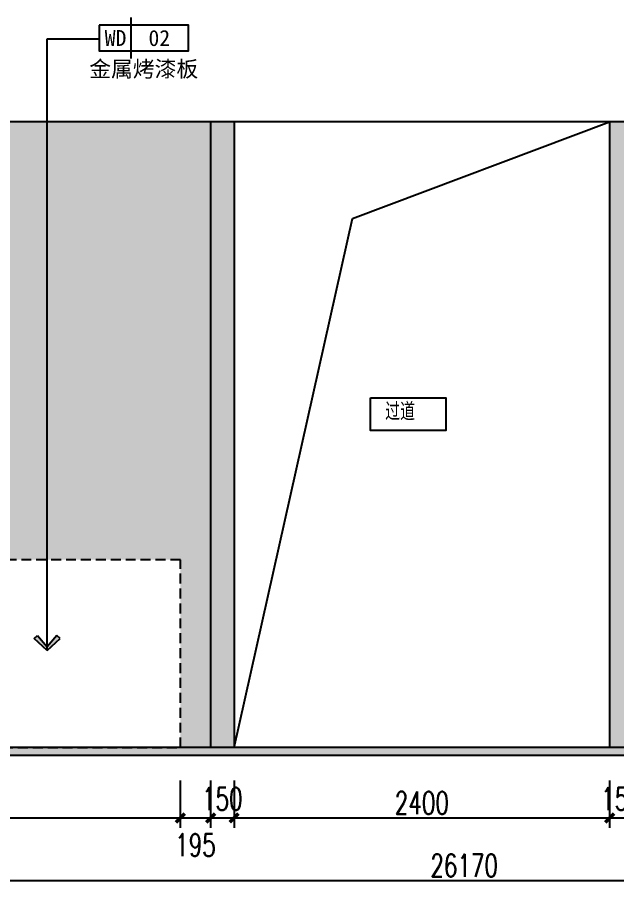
# Model space of a CAD drawing. Header units: millimetres. Extents: x 5625199 to 7433318, y -3316392 to -2552493.
# Drawn here: x 6398119 to 6401948, y -2677437 to -2671857 of the extents above; entities that cross this region are included whole.
import ezdxf
from ezdxf.enums import TextEntityAlignment as Align

# ---------------------------------------------------------------- set-up
doc = ezdxf.new("R2010")
doc.units = ezdxf.units.MM
doc.set_wipeout_variables(frame=1)
doc.header["$PDMODE"] = 35
doc.header["$PDSIZE"] = -10
doc.linetypes.add('DASHED', pattern=[19.05, 12.7, -6.35])
doc.layers.add('155', color=155, linetype='Continuous')
doc.styles.add('03.YBC-宋体2.5', font='', dxfattribs={"width": 0.8, "height": 2.5})
doc.styles.add('宋体', font='', dxfattribs={"width": 0.7})
doc.styles.add('标注-尺寸', font='simplex.shx', dxfattribs={"width": 0.7})
doc.styles.get('03.YBC-宋体2.5').set_extended_font_data('SimSun')
doc.styles.get('宋体').set_extended_font_data('SimSun')
doc.dimstyles.new('副本 100', dxfattribs={"dimscale": 0.8, "dimtxt": 180, "dimasz": 70, "dimexe": 80, "dimexo": 100, "dimgap": 30, "dimtad": 1, "dimdec": 0, "dimrnd": 5, "dimdsep": 46, "dimtxsty": '标注-尺寸', "dimblk": 'ARCHTICK', "dimcen": 0.2, "dimdle": 5, "dimclrd": 8, "dimclre": 8, "dimclrt": 2, "dimadec": 0, "dimazin": 0, "dimtfac": 1, "dimtdec": 0, "dimtmove": 2, "dimatfit": 3, "dimldrblk": 'ccccc', "dimfxl": 300, "dimfxlon": 1, "dimtolj": 1, "dimtzin": 0, "dimarcsym": 0})

# ---------------------------------------------------------------- blocks, each defined once
blk = doc.blocks.new('_ArchTick')
at = {"color": 0, "linetype": 'ByBlock', "const_width": 0.4}
blk.add_lwpolyline([(-0.5, -0.5), (0.5, 0.5)], dxfattribs=at)
blk = doc.blocks.new('*D293')
at = {"layer": '155', "color": 8, "lineweight": -2, "ltscale": 500, "transparency": 16777216}
for p, q in [((6395360.2, -2676732.7), (6395360.2, -2677036.7)), ((6399160.2, -2676732.7), (6399160.2, -2677036.7)), ((6395356.2, -2676972.7), (6399164.2, -2676972.7))]:
    blk.add_line(p, q, dxfattribs=at)
at = {"layer": 'Defpoints', "color": 0, "transparency": 16777216}
for p in [(6399160.2, -2676302.2), (6395360.2, -2676422.7), (6399160.2, -2676972.7)]:
    blk.add_point(p, dxfattribs=at)
at = {"layer": '155', "color": 8, "linetype": 'ByBlock', "lineweight": -2, "transparency": 16777216, "xscale": 56, "yscale": 56, "zscale": 56, "rotation": 180}
blk.add_blockref('_ArchTick', (6395360.2, -2676972.7), dxfattribs=at)
at = {"layer": '155', "color": 8, "linetype": 'ByBlock', "lineweight": -2, "transparency": 16777216, "xscale": 56, "yscale": 56, "zscale": 56}
blk.add_blockref('_ArchTick', (6399160.2, -2676972.7), dxfattribs=at)
at = {"layer": '155', "color": 2, "ltscale": 500, "transparency": 16777216, "insert": (6397260.2, -2676876.7), "char_height": 144, "attachment_point": 5, "style": '标注-尺寸'}
blk.add_mtext('\\A1;3800', dxfattribs=at)
blk = doc.blocks.new('ccccc')
h = blk.add_hatch(color=44)
h.dxf.hatch_style = 1
h.paths.add_polyline_path([(-1.713, -1.115), (-1.349, -1.475), (0, 0), (-1.349, 1.475), (-1.713, 1.115), (-0.424, 0)])
at = {"color": 44}
for p, q in [((-1.349, 1.475), (-1.713, 1.115)), ((-1.713, 1.115), (-0.424, 0)), ((0, 0), (-1.349, 1.475)), ((-0.424, 0), (-5.067, 0)), ((-1.713, -1.115), (-0.424, 0)), ((0, 0), (-1.349, -1.475)), ((-1.349, -1.475), (-1.713, -1.115))]:
    blk.add_line(p, q, dxfattribs=at)
blk = doc.blocks.new('*D294')
at = {"layer": '155', "color": 8, "lineweight": -2, "ltscale": 500, "transparency": 16777216}
for p, q in [((6399160.2, -2676732.7), (6399160.2, -2677036.7)), ((6399353.7, -2676732.7), (6399353.7, -2677036.7)), ((6399156.2, -2676972.7), (6399357.7, -2676972.7))]:
    blk.add_line(p, q, dxfattribs=at)
at = {"layer": 'Defpoints', "color": 0, "transparency": 16777216}
for p in [(6399160.2, -2676302.2), (6399353.7, -2676302.2), (6399353.7, -2676972.7)]:
    blk.add_point(p, dxfattribs=at)
at = {"layer": '155', "color": 8, "linetype": 'ByBlock', "lineweight": -2, "transparency": 16777216, "xscale": 56, "yscale": 56, "zscale": 56, "rotation": 180}
blk.add_blockref('_ArchTick', (6399160.2, -2676972.7), dxfattribs=at)
at = {"layer": '155', "color": 8, "linetype": 'ByBlock', "lineweight": -2, "transparency": 16777216, "xscale": 56, "yscale": 56, "zscale": 56}
blk.add_blockref('_ArchTick', (6399353.7, -2676972.7), dxfattribs=at)
at = {"layer": '155', "color": 2, "ltscale": 500, "transparency": 16777216, "insert": (6399257, -2677145.8), "char_height": 144, "attachment_point": 5, "style": '标注-尺寸'}
blk.add_mtext('\\A1;195', dxfattribs=at)
blk = doc.blocks.new('*D295')
at = {"layer": '155', "color": 8, "lineweight": -2, "ltscale": 500, "transparency": 16777216}
for p, q in [((6399353.7, -2676732.7), (6399353.7, -2677036.7)), ((6399503.7, -2676732.7), (6399503.7, -2677036.7)), ((6399349.7, -2676972.7), (6399507.7, -2676972.7))]:
    blk.add_line(p, q, dxfattribs=at)
at = {"layer": 'Defpoints', "color": 0, "transparency": 16777216}
for p in [(6399503.7, -2676232), (6399353.7, -2676302.2), (6399503.7, -2676972.7)]:
    blk.add_point(p, dxfattribs=at)
at = {"layer": '155', "color": 8, "linetype": 'ByBlock', "lineweight": -2, "transparency": 16777216, "xscale": 56, "yscale": 56, "zscale": 56, "rotation": 180}
blk.add_blockref('_ArchTick', (6399353.7, -2676972.7), dxfattribs=at)
at = {"layer": '155', "color": 8, "linetype": 'ByBlock', "lineweight": -2, "transparency": 16777216, "xscale": 56, "yscale": 56, "zscale": 56}
blk.add_blockref('_ArchTick', (6399503.7, -2676972.7), dxfattribs=at)
at = {"layer": '155', "color": 2, "ltscale": 500, "transparency": 16777216, "insert": (6399428.7, -2676850.9), "char_height": 144, "attachment_point": 5, "style": '标注-尺寸'}
blk.add_mtext('\\A1;150', dxfattribs=at)
blk = doc.blocks.new('*D296')
at = {"layer": '155', "color": 8, "lineweight": -2, "ltscale": 500, "transparency": 16777216}
for p, q in [((6399503.7, -2676732.7), (6399503.7, -2677036.7)), ((6401903.7, -2676732.7), (6401903.7, -2677036.7)), ((6399499.7, -2676972.7), (6401907.7, -2676972.7))]:
    blk.add_line(p, q, dxfattribs=at)
at = {"layer": 'Defpoints', "color": 0, "transparency": 16777216}
for p in [(6399503.7, -2676232), (6401903.7, -2676422.7), (6401903.7, -2676972.7)]:
    blk.add_point(p, dxfattribs=at)
at = {"layer": '155', "color": 8, "linetype": 'ByBlock', "lineweight": -2, "transparency": 16777216, "xscale": 56, "yscale": 56, "zscale": 56, "rotation": 180}
blk.add_blockref('_ArchTick', (6399503.7, -2676972.7), dxfattribs=at)
at = {"layer": '155', "color": 8, "linetype": 'ByBlock', "lineweight": -2, "transparency": 16777216, "xscale": 56, "yscale": 56, "zscale": 56}
blk.add_blockref('_ArchTick', (6401903.7, -2676972.7), dxfattribs=at)
at = {"layer": '155', "color": 2, "ltscale": 500, "transparency": 16777216, "insert": (6400703.7, -2676876.7), "char_height": 144, "attachment_point": 5, "style": '标注-尺寸'}
blk.add_mtext('\\A1;2400', dxfattribs=at)
blk = doc.blocks.new('*D297')
at = {"layer": '155', "color": 8, "lineweight": -2, "ltscale": 500, "transparency": 16777216}
for p, q in [((6401903.7, -2676732.7), (6401903.7, -2677036.7)), ((6402053.7, -2676732.7), (6402053.7, -2677036.7)), ((6401899.7, -2676972.7), (6402057.7, -2676972.7))]:
    blk.add_line(p, q, dxfattribs=at)
at = {"layer": 'Defpoints', "color": 0, "transparency": 16777216}
for p in [(6401903.7, -2676422.7), (6402053.7, -2676422.7), (6402053.7, -2676972.7)]:
    blk.add_point(p, dxfattribs=at)
at = {"layer": '155', "color": 8, "linetype": 'ByBlock', "lineweight": -2, "transparency": 16777216, "xscale": 56, "yscale": 56, "zscale": 56, "rotation": 180}
blk.add_blockref('_ArchTick', (6401903.7, -2676972.7), dxfattribs=at)
at = {"layer": '155', "color": 8, "linetype": 'ByBlock', "lineweight": -2, "transparency": 16777216, "xscale": 56, "yscale": 56, "zscale": 56}
blk.add_blockref('_ArchTick', (6402053.7, -2676972.7), dxfattribs=at)
at = {"layer": '155', "color": 2, "ltscale": 500, "transparency": 16777216, "insert": (6401978.7, -2676850.9), "char_height": 144, "attachment_point": 5, "style": '标注-尺寸'}
blk.add_mtext('\\A1;150', dxfattribs=at)
blk = doc.blocks.new('*D373')
at = {"layer": '155', "color": 8, "lineweight": -2, "ltscale": 500, "transparency": 16777216}
for p, q in [((6387889, -2677132.7), (6387889, -2677436.7)), ((6414058.6, -2677132.7), (6414058.6, -2677436.7)), ((6387885, -2677372.7), (6414062.6, -2677372.7))]:
    blk.add_line(p, q, dxfattribs=at)
at = {"layer": 'Defpoints', "color": 0, "transparency": 16777216}
for p in [(6414058.6, -2676522.7), (6387889, -2676572.7), (6414058.6, -2677372.7)]:
    blk.add_point(p, dxfattribs=at)
at = {"layer": '155', "color": 8, "linetype": 'ByBlock', "lineweight": -2, "transparency": 16777216, "xscale": 56, "yscale": 56, "zscale": 56, "rotation": 180}
blk.add_blockref('_ArchTick', (6387889, -2677372.7), dxfattribs=at)
at = {"layer": '155', "color": 8, "linetype": 'ByBlock', "lineweight": -2, "transparency": 16777216, "xscale": 56, "yscale": 56, "zscale": 56}
blk.add_blockref('_ArchTick', (6414058.6, -2677372.7), dxfattribs=at)
at = {"layer": '155', "color": 2, "ltscale": 500, "transparency": 16777216, "insert": (6400973.8, -2677276.7), "char_height": 144, "attachment_point": 5, "style": '标注-尺寸'}
blk.add_mtext('\\A1;26170', dxfattribs=at)
blk = doc.blocks.new('*U617')
at = {"color": 50}
blk.add_line((-9, 3.2), (-9, -3.2), dxfattribs=at)
at = {"color": 150}
blk.add_lwpolyline([(-14, 2), (-14, -2), (0, -2), (0, 2)], close=True, dxfattribs=at)
at = {"color": 50, "style": '03.YBC-宋体2.5', "flags": 8}
for tag, p in [('PT', (-11.41, -0.02)), ('01', (-4.56, -0.02)), ('材料名称', (-7, -4.85))]:
    blk.add_attdef(tag, text='', height=2.5, dxfattribs=at).set_placement(p, align=Align.MIDDLE_CENTER)

msp = doc.modelspace()

# ---------------------------------------------------------------- hatches: boundary and pattern name
at = {"layer": '155', "ltscale": 500}
h = msp.add_hatch(dxfattribs=at)
h.set_pattern_fill('DOTS', color=250, scale=12)
h.set_pattern_definition([(0, (273402.825, -417409.755), (9.525, 19.05), [0, -19.05])])
h.paths.add_polyline_path([(6395208.44, -2676522.72), (6395360.25, -2676522.72), (6395360.25, -2675322.72), (6399160.25, -2675322.72), (6399160.25, -2676522.72), (6399353.73, -2676522.72), (6399353.73, -2672522.72), (6395208.44, -2672522.72)])
h.paths.add_polyline_path([(6395058.44, -2676522.72), (6395208.44, -2676522.72), (6395208.44, -2672522.72), (6395058.44, -2672522.72)])
h.paths.add_polyline_path([(6399353.73, -2676522.72), (6399503.73, -2676522.72), (6399503.73, -2672522.72), (6399353.73, -2672522.72)])
h.paths.add_polyline_path([(6401903.73, -2676522.72), (6402053.73, -2676522.72), (6402053.73, -2672522.72), (6401903.73, -2672522.72)])
h.paths.add_polyline_path([(6402053.73, -2676522.72), (6402184.7, -2676522.72), (6402184.7, -2675322.72), (6405984.7, -2675322.72), (6405984.7, -2676522.72), (6406157.34, -2676522.72), (6406157.34, -2672522.72), (6402053.73, -2672522.72)])
h.paths.add_polyline_path([(6406907.34, -2676522.72), (6407057.34, -2676522.72), (6407057.34, -2672522.72), (6406907.34, -2672522.72)])
h.paths.add_polyline_path([(6406157.34, -2676522.72), (6406307.34, -2676522.72), (6406307.34, -2672522.72), (6406157.34, -2672522.72)])
h.paths.add_polyline_path([(6409518.47, -2673434.13), (6411473, -2672522.72), (6409518.47, -2672522.72)])
h.paths.add_polyline_path([(6397288.44, -2674592.72), (6397288.44, -2674102.72), (6397778.44, -2674102.72), (6397778.44, -2674592.72)], flags=16)
h.paths.add_polyline_path([(6396538.44, -2674592.72), (6396538.44, -2674102.72), (6397028.44, -2674102.72), (6397028.44, -2674592.72)], flags=16)
h.paths.add_polyline_path([(6395788.44, -2674592.72), (6395788.44, -2674102.72), (6396278.44, -2674102.72), (6396278.44, -2674592.72)], flags=16)
h.paths.add_polyline_path([(6397308.44, -2674572.72), (6397308.44, -2674122.72), (6397758.44, -2674122.72), (6397758.44, -2674572.72)], flags=0)
h.paths.add_polyline_path([(6396558.44, -2674572.72), (6396558.44, -2674122.72), (6397008.44, -2674122.72), (6397008.44, -2674572.72)], flags=0)
h.paths.add_polyline_path([(6395808.44, -2674572.72), (6395808.44, -2674122.72), (6396258.44, -2674122.72), (6396258.44, -2674572.72)], flags=0)
h = msp.add_hatch(color=250, dxfattribs=at)
h.dxf.hatch_style = 1
h.paths.add_polyline_path([(6414058.61, -2676572.72), (6414058.61, -2676522.72), (6387889.02, -2676522.72), (6387889.02, -2676572.72)])

# ---------------------------------------------------------------- linework, layer by layer
at = {"color": 8, "linetype": 'DASHED', "ltscale": 5}
msp.add_lwpolyline([(6395360.25, -2676522.72), (6399160.25, -2676522.72), (6399160.25, -2675322.72), (6395360.25, -2675322.72)], close=True, dxfattribs=at)
at = {"layer": '155', "color": 0, "ltscale": 500}
for p, q in [((6414198.61, -2672522.72), (6387748.92, -2672522.72)), ((6414058.61, -2676522.72), (6387889.02, -2676522.72)), ((6414198.61, -2676572.72), (6387748.92, -2676572.72))]:
    msp.add_line(p, q, dxfattribs=at)
at = {"layer": '155', "color": 5, "ltscale": 500}
for p, q in [((6399353.73, -2672522.72), (6399353.73, -2676522.72)), ((6399503.73, -2672522.72), (6399503.73, -2676522.72)), ((6401903.73, -2672522.72), (6401903.73, -2676522.72))]:
    msp.add_line(p, q, dxfattribs=at)
at = {"layer": '155', "color": 250, "ltscale": 500}
msp.add_lwpolyline([(6399503.73, -2676522.72), (6400260.19, -2673142.2), (6401903.73, -2672522.72)], dxfattribs=at)

# ---------------------------------------------------------------- block references
ref = msp.add_blockref('*U617', (6399212.15, -2671987.28), dxfattribs=dict(xscale=40.82399999999999, yscale=40.82399999999999, zscale=40.82399999999999))
ref.add_attrib('材料名称', '金属烤漆板', dxfattribs={"color": 50, "height": 102.06, "style": '03.YBC-宋体2.5'}).set_placement((6398926.38, -2672185.48), align=Align.MIDDLE_CENTER)
ref.add_attrib('01', '02', dxfattribs={"color": 50, "height": 102.06, "style": '03.YBC-宋体2.5'}).set_placement((6399025.96, -2671987.97), align=Align.MIDDLE_CENTER)
ref.add_attrib('PT', 'WD', dxfattribs={"color": 50, "height": 102.06, "style": '03.YBC-宋体2.5'}).set_placement((6398746.26, -2671987.97), align=Align.MIDDLE_CENTER)

# ---------------------------------------------------------------- dimensions: what is measured, and where the dimension line sits
at = {"layer": '155', "ltscale": 500}
for base, p1, p2, picture, middle in [((6399503.73, -2676972.72), (6399353.73, -2676302.2), (6399503.73, -2676232), '*D295', (6399428.73, -2676850.85)), ((6399353.73, -2676972.72), (6399160.25, -2676302.2), (6399353.73, -2676302.2), '*D294', (6399256.99, -2677145.76)), ((6402053.73, -2676972.72), (6401903.73, -2676422.72), (6402053.73, -2676422.72), '*D297', (6401978.73, -2676850.85))]:
    dim = msp.add_linear_dim(base=base, p1=p1, p2=p2, dimstyle='副本 100', dxfattribs=at)
    dim.commit()
    dim.dimension.update_dxf_attribs({"geometry": picture, "text_midpoint": middle, "dimtype": 160})
for base, p1, p2, picture, middle in [((6401903.73, -2676972.72), (6399503.73, -2676232), (6401903.73, -2676422.72), '*D296', (6400703.73, -2676876.72)), ((6399160.25, -2676972.72), (6395360.25, -2676422.72), (6399160.25, -2676302.2), '*D293', (6397260.25, -2676876.72)), ((6414058.61, -2677372.72), (6387889.02, -2676572.72), (6414058.61, -2676522.72), '*D373', (6400973.82, -2677276.72))]:
    dim = msp.add_linear_dim(base=base, p1=p1, p2=p2, dimstyle='副本 100', dxfattribs=at)
    dim.commit()
    dim.dimension.update_dxf_attribs({"geometry": picture, "text_midpoint": middle})

# ---------------------------------------------------------------- leaders
msp.add_leader([(6398309.17, -2675901.84), (6398309.17, -2671992.93), (6398634.65, -2671992.93)], dimstyle='副本 100', override={"dimgap": 30, "dimtad": 0}, dxfattribs=at)

# ---------------------------------------------------------------- next in the draw order: wipeouts: each hides what was drawn before it
at = {"color": 4}
msp.add_wipeout([(6400375.84, -2674286.77), (6400855.84, -2674286.77), (6400855.84, -2674496.77), (6400375.84, -2674496.77)], dxfattribs=at)

# ---------------------------------------------------------------- next in the draw order: linework, layer by layer
at = {"color": 1}
msp.add_lwpolyline([(6400375.84, -2674286.77), (6400855.84, -2674286.77), (6400855.84, -2674496.77), (6400375.84, -2674496.77)], close=True, dxfattribs=at)

# ---------------------------------------------------------------- next in the draw order: texts
at = {"color": 3, "linetype": 'ByBlock', "ltscale": 10, "insert": (6400469.1, -2674321.41), "char_height": 100, "width": 20529.6213, "attachment_point": 1, "style": '宋体'}
msp.add_mtext('过道', dxfattribs=at)

doc.saveas('drawing.dxf')
